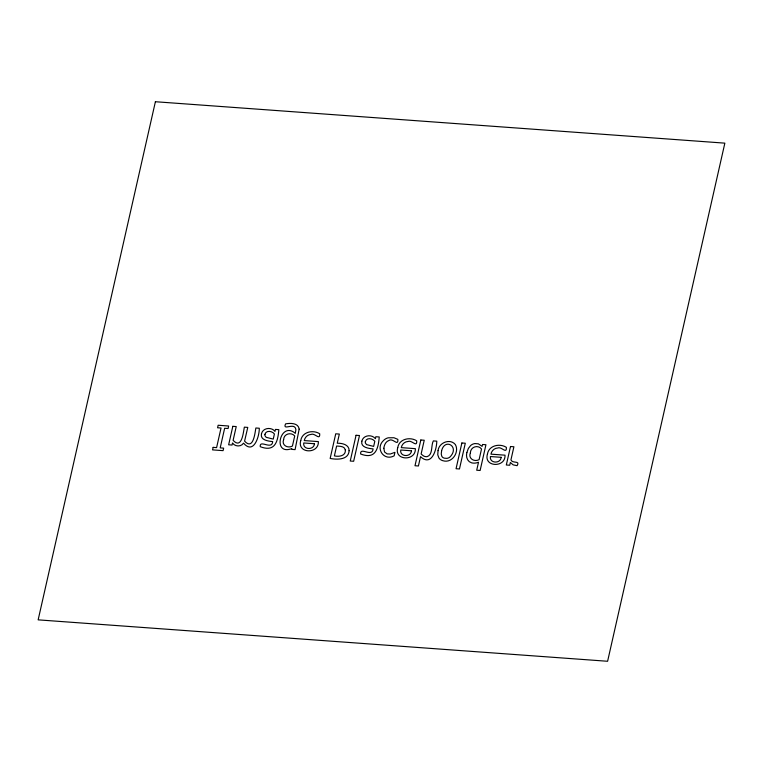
<?xml version="1.0" encoding="UTF-8"?>
<svg xmlns="http://www.w3.org/2000/svg" width="763" height="763" viewBox="0 0 763 763"><rect width="100%" height="100%" fill="white"/><g stroke="black" fill="none" stroke-linecap="round" stroke-linejoin="round"><path stroke-width="1.14" d="M299.163 429.14L295.09 449.626L291.876 449.397L291.857 448.587C271.762 456.169 280.469 420.365 295.3 433.355L295.891 429.683L295.434 428.053C293.078 423.084 282.329 430.847 285.591 423.856C290.302 423.007 298.419 422.807 299.163 429.14M383.846 448.272L384.542 451.973L387.156 453.909L390.303 454.004L394.948 452.335L394.156 455.826C384.027 461.443 375.053 448.415 383.417 440.623A8.221 6.953 -23.8 0 1 388.233 437.8L393.956 437.743L397.876 439.383C398.248 446.984 392.869 437.552 388.977 440.461C385.716 441.548 384.151 445.077 383.846 448.272M264.942 434.309L264.885 435.568L266.192 437.323L273.249 439.097L274.413 433.966C272.257 431 266.068 429.931 264.942 434.309M365.343 441.605L365.286 442.874L366.593 444.619L373.651 446.403L374.814 441.272C372.659 438.296 366.469 437.237 365.343 441.605M345.305 449.817C346.164 455.94 338.858 457.027 334.394 455.883L336.617 446.04C339.659 446.317 344.418 446.002 345.305 449.817M283.617 439.65C281.318 445.296 287.909 448.654 292.429 446.059L294.718 435.921C291.084 431.848 283.798 433.718 283.617 439.65M261.461 433.851C259.973 440.156 268.376 441.195 272.687 441.577C271.971 450.494 259.439 439.097 260.24 446.689C274.527 452.221 277.818 442.597 278.838 429.664L275.443 429.416L274.995 431.391C271.399 426.708 262.758 427.738 261.461 433.851M361.862 441.157C360.374 447.461 368.777 448.501 373.088 448.882C372.373 457.8 359.84 446.393 360.641 453.995C374.929 459.526 378.219 449.903 379.24 436.97L375.835 436.722L375.396 438.687C371.8 434.013 363.159 435.044 361.862 441.157M470.37 452.917C467.967 458.573 474.414 462.283 479.107 459.631L481.51 448.978C477.876 444.371 470.437 446.88 470.37 452.917M441.586 450.885L441.243 454.042L441.825 456.331A4.836 4.092 -23.8 0 0 444.314 458.172L446.822 458.353A4.807 4.063 -23.8 0 0 450.036 456.923C460.013 446.679 444.743 437.523 441.586 450.885M349.12 450.675C348.643 460.099 336.807 459.765 330.16 458.439L335.73 433.804L339.335 434.071L337.256 443.246C342.062 443.065 349.254 444.6 349.12 450.675M300.756 440.547C296.74 453.699 319.01 454.443 318.352 441.605L304.275 440.575C304.847 437.323 307.603 434.567 310.97 434.433C314.699 432.516 320.117 441.081 319.726 433.785C313.078 429.483 302.091 431.81 300.756 440.547M397.752 447.595C393.737 460.757 416.007 461.501 415.349 448.663L401.281 447.633C401.843 444.381 404.6 441.624 407.976 441.491C411.696 439.574 417.113 448.139 416.732 440.842C410.084 436.541 399.097 438.868 397.752 447.595M466.851 452.593C465.707 456.532 467.242 461.644 471.544 462.817A9.642 8.164 -23.8 0 0 478.515 462.216L476.703 470.218L480.127 470.475L485.945 444.734L482.531 444.486L482.102 446.365L478.353 443.837L474.948 443.57A6.81 5.77 -23.8 0 0 470.561 445.592L468.329 448.501L466.851 452.593M487.433 454.119C483.408 467.28 505.688 468.015 505.02 455.177L490.952 454.157C491.515 450.895 494.271 448.148 497.648 448.015C501.367 446.097 506.785 454.662 506.403 447.366C499.755 443.065 488.768 445.392 487.433 454.119M438.057 450.628L437.752 454.786L438.935 458.01A8.46 7.163 -23.8 0 0 443.036 460.747C451.992 463.58 459.66 452.221 455.368 444.562C450.075 438.096 438.839 442.683 438.057 450.628M155.394 101.727L38.15 619.852L607.606 661.273L724.85 143.148L155.394 101.727M213.144 447.366L212.572 449.884L223.082 450.647L223.654 448.139L220.202 447.881L224.637 428.281L228.089 428.529L228.652 426.012L218.151 425.249L217.579 427.766L221.032 428.014L216.597 447.623L213.144 447.366M232.82 426.317L228.642 444.8L232.057 445.048L232.524 442.998C234.937 446.775 241.089 447.032 243.54 443.16C253.774 455.101 259.439 436.198 259.296 428.243L255.872 427.995C254.918 432.993 253.364 450.647 244.58 441.148L247.765 427.404L244.351 427.156C243.349 432.068 241.9 449.76 233.116 440.365L236.234 426.565L232.82 426.317M356.054 435.282L350.236 461.024L353.651 461.272L359.478 435.53L356.054 435.282M420.823 439.993L414.996 465.735L418.42 465.983L420.518 456.665C431.591 466.994 436.694 449.731 436.789 441.157L433.365 440.909C430.828 445.268 433.146 454.824 427.061 456.656A6.094 5.16 -23.8 0 1 423.398 455.845L421.119 454.042L424.238 440.241L420.823 439.993M461.873 442.979L456.055 468.72L459.469 468.968L465.296 443.227L461.873 442.979M510.495 446.517L506.317 464.991L509.732 465.239L510.352 462.492L513.137 464.858L517.104 465.678C520.5 460.137 512.412 463.885 510.943 459.879L513.909 446.765L510.495 446.517M314.48 443.742C314.051 450.418 302.501 449.932 303.741 442.96L314.48 443.742M411.486 450.799C411.057 457.476 399.497 456.989 400.737 450.017L411.486 450.799M501.157 457.323C500.728 463.99 489.178 463.513 490.409 456.541L501.157 457.323"/></g></svg>
